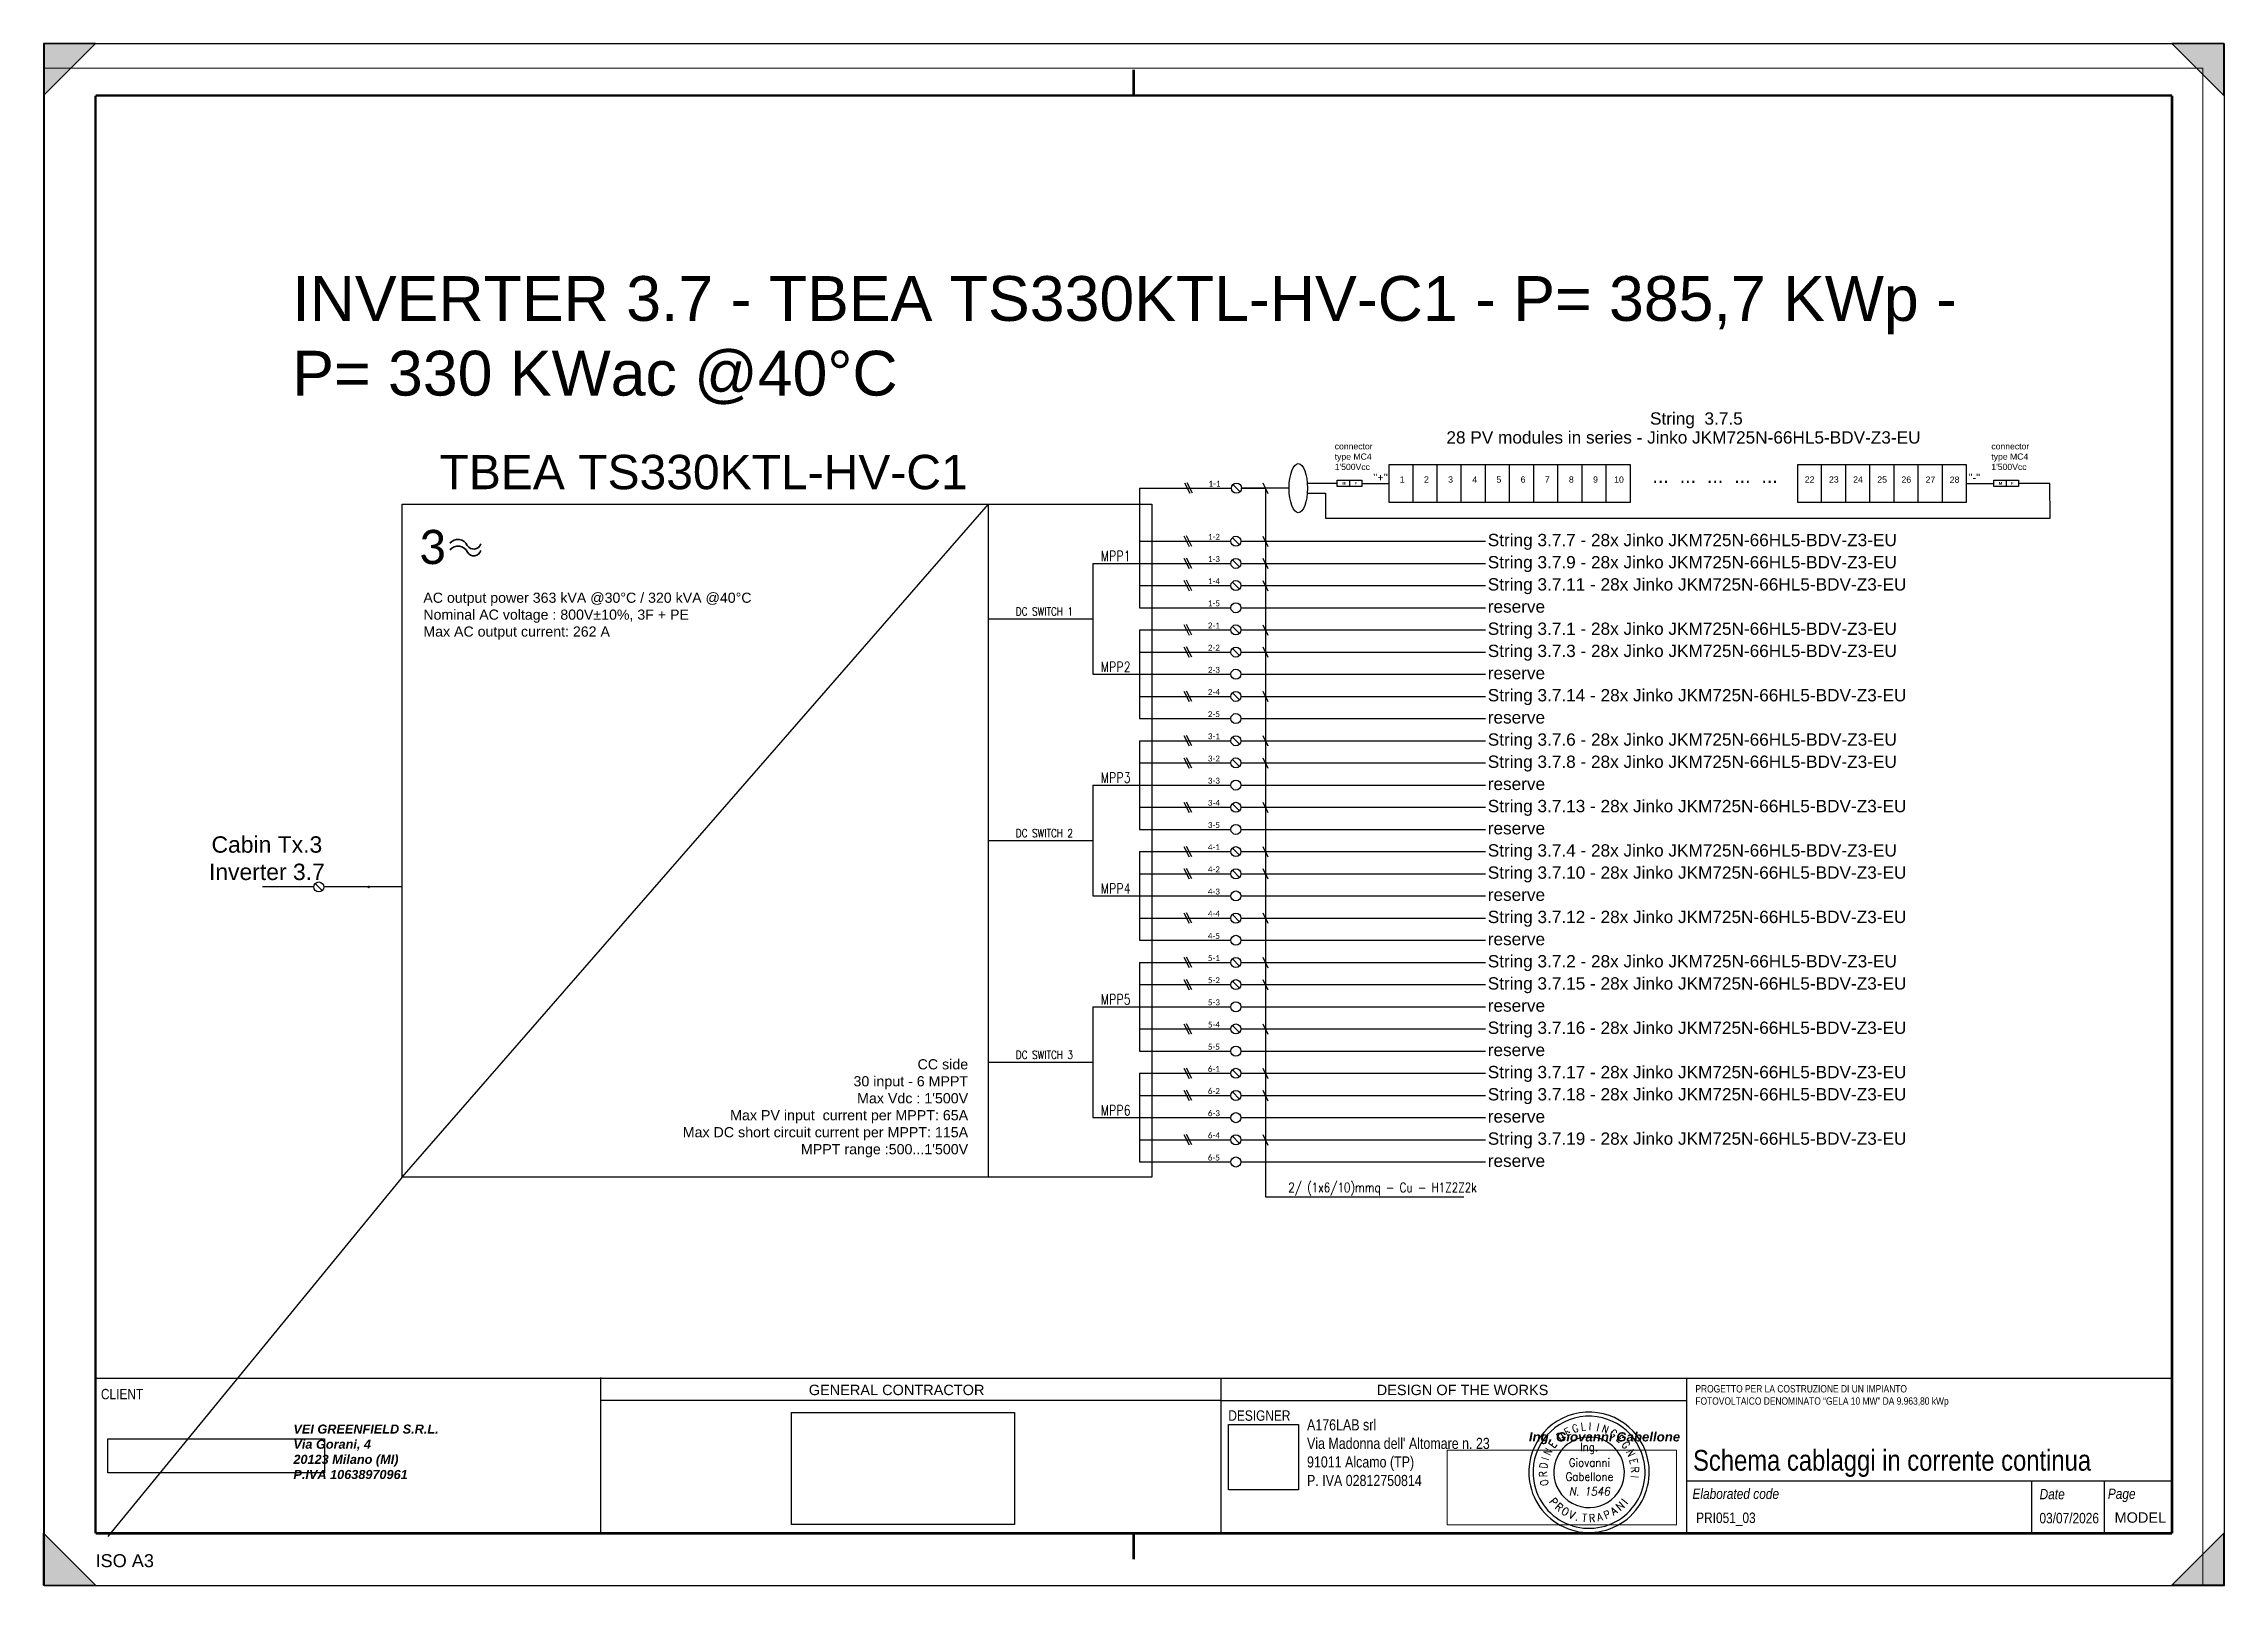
# Paper-space layout '3.7' of a CAD drawing. Header units: millimetres. Extents: x 2 to 422, y 2 to 299.
# The model-space entities are those that its viewports show. They can reach past a viewport. Long polylines and large blocks are cut down to what shows.
import ezdxf
from ezdxf.enums import TextEntityAlignment as Align

# ---------------------------------------------------------------- set-up
doc = ezdxf.new("R2010")
doc.units = ezdxf.units.MM
doc.header["$XCLIPFRAME"] = 2
doc.linetypes.add('CONTINUA', pattern=[0])
doc.linetypes.add('TRATTEGGIATA', pattern=[19.049999999999997, 12.7, -6.349999999999998])
for name, color, linetype in [('-Testi', 1, 'Continuous'), ('firme', 7, 'Continuous'), ('ISO Formato', 7, 'Continuous'), ('ISO FORMATO A3 SENZA TESTATA', 7, 'Continuous'), ('ISO LINEA DI TAGLIO', 253, 'Continuous'), ('ISO Testo', 7, 'Continuous'), ('testata', 7, 'CONTINUA'), ('TIMBRO', 153, 'Continuous'), ('TRATTEGGIATA', 40, 'TRATTEGGIATA')]:
    doc.layers.add(name, color=color, linetype=linetype)
doc.layers.add('Livello 1', color=7, linetype='Continuous', lineweight=0)
doc.styles.add('ARIAL', font='arial.ttf')
doc.styles.add('Formato ISO', font='arial.ttf')
doc.styles.add('Legend', font='calibri.ttf')
doc.styles.add('ROMANS', font='romans.shx', dxfattribs={"width": 0.8, "height": 0.2})
doc.styles.add('ROMANT', font='romant.shx', dxfattribs={"height": 0.2})
doc.styles.add('SIMPLEX', font='SIMPLEX', dxfattribs={"width": 0.8})
doc.styles.get("Standard").update_dxf_attribs({"font": 'arial.ttf'})
doc.styles.add('VALE', font='swissc.ttf')
picture_1 = doc.add_image_def('image1.jpg', size_in_pixel=(539, 175))
picture_2 = doc.add_image_def('image2.png', size_in_pixel=(565, 89))
picture_3 = doc.add_image_def('image3.png', size_in_pixel=(500, 251))
picture_4 = doc.add_image_def('image4.jpg', size_in_pixel=(1111, 1036))

# ---------------------------------------------------------------- blocks, each defined once
blk = doc.blocks.new('A$C63187F01')
at = {"layer": 'TIMBRO'}
for radius, start, end in [(1.15999999999999, 9.105136027296592, 189.1051360272949), (1.07999999999999, 9.105136027296592, 189.1051360272949), (0.679999999999991, 9.105136027296592, 189.1051360272949), (1.15999999999999, 189.1051360272949, 9.105136027296592), (1.07999999999999, 189.1051360272949, 9.105136027296592), (0.679999999999991, 189.1051360272949, 9.105136027296592)]:
    blk.add_arc((0, 0), radius, start, end, dxfattribs=at)
at = {"layer": 'TIMBRO', "style": 'ROMANT', "width": 0.85}
for s, rotation, p in [('E', 28.17592029116496, (-0.3824660734296117, 0.7140165983191907)), ('G', 17.52598430968996, (-0.2439220152376436, 0.772400188038816)), ('L', 7.090058753132115, (-0.0999777312645449, 0.803806228671547)), ('I', 358.7961288682809, (0.0170180748996245, 0.8098212056538756)), ('I', 348.6434814339645, (0.1594998227646158, 0.7941409236011197)), ('N', 339.280516534409, (0.2865722665468979, 0.7576122596989592)), ('N', 63.48437489733794, (-0.7247982432181193, 0.361617901420729)), ('E', 52.40714180735711, (-0.6418162093914364, 0.4941375854581338)), ('D', 38.61204339177493, (-0.505475523407938, 0.632925347284683)), ('G', 327.7755559631449, (0.4319221628173297, 0.685232256440969)), ('E', 317.1256199816696, (0.5511185261302673, 0.5936062416754027)), ('G', 306.4756840001942, (0.6513284743503789, 0.4815300805769171)), ('N', 294.9707234289304, (0.7342841281877384, 0.341945637626182)), ('R', 92.43304528897123, (-0.8092697948665675, -0.0343860308355062)), ('D', 81.56919470707903, (-0.8012468547890723, 0.1187580636865988)), ('I', 72.84733979689435, (-0.7739731119752964, 0.238884118223126)), ('E', 283.8934903389495, (0.7863024527493963, 0.1944953798943487)), ('R', 273.2435543574741, (0.8087024140580465, 0.0458301810675153)), ('O', 103.0829812704469, (-0.7889750302312581, -0.1833532156019828)), ('I', 264.307886566424, (0.8060060775601128, -0.0803380540972825))]:
    blk.add_text(s, height=0.15, rotation=rotation, dxfattribs=at).set_placement(p, align=Align.CENTER)
at = {"layer": 'TIMBRO', "style": 'ROMANS', "width": 0.9}
for s, p in [('Ing.', (1.313009079e-07, 0.4085925105044482)), ('Giovanni', (0.0075545987859016, 0.1075051202444968)), ('Gabellone', (0.007554585066373, -0.1638305355915151))]:
    blk.add_text(s, height=0.16, dxfattribs=at).set_placement(p, align=Align.CENTER)
at = {"layer": 'TIMBRO', "style": 'ROMANS', "oblique": 10, "width": 0.9}
blk.add_text('N. 1546', height=0.16, dxfattribs=at).set_placement((0.007554585066373, -0.4484680293613508), align=Align.CENTER)
at = {"layer": 'TIMBRO', "style": 'ROMANT', "text_generation_flag": 6, "width": 0.9}
for s, rotation, p in [('P', 129.9701413897099, (-0.73572414304485, -0.6166927803541284)), ('R', 139.5111729515321, (-0.623327763049133, -0.7301112927575844)), ('O', 148.8609498648018, (-0.4964321285984569, -0.8216782470621808)), ('V', 158.2107267780695, (-0.3563462401526749, -0.8914131237137182)), ('T', 174.3802347924072, (-0.0940091668817331, -0.9553859306804637)), ('R', 183.7300117056766, (0.0624528102228794, -0.9579664119870015)), ('A', 193.4622252675087, (0.2234920665997322, -0.933622673335947)), ('P', 203.0032568293325, (0.3751521134961706, -0.8836633361973014)), ('A', 212.5442883911549, (0.5164333161652053, -0.8092568380647691)), ('N', 222.6586311643547, (0.6505237136199185, -0.705987888010924)), ('I', 230.858393287566, (0.7445646931580825, -0.605989618477409)), ('.', 165.069514478294, (-0.2473410615262708, -0.9275895640222842))]:
    blk.add_text(s, height=0.15, rotation=rotation, dxfattribs=at).set_placement(p, align=Align.CENTER)
blk = doc.blocks.new('TESTATA_ORIZ')
for points in [[(-0.0699676079475467, 29.90025059768198), (400.149622289405, 29.90025059768198)], [(97.1902921321962, 30.02336188326467), (97.1902921321962, -0.0177559400219707)], [(216.7129702017337, 29.90025059768198), (216.7129702017337, 0)], [(306.4132899808174, 29.95782913373592), (306.4132899808174, -0.0373489915230039)], [(216.7129702017337, 25.58466010262339), (97.1902921321962, 25.58466010262339)], [(216.7129702017337, 25.58466010262339), (306.4132899808174, 25.58466010262339)], [(306.4132899808174, 10.09393447839386), (399.9946335071397, 10.09393447839386)], [(372.8528758033935, 10.06120158330736), (372.8528758033935, -0.0017945035822322)], [(386.8552724335677, 10.09393447839386), (386.8552724335677, 0)]]:
    blk.add_lwpolyline(points)
blk.add_lwpolyline([(0, 29.90025059768198), (400, 29.90025059768198), (400, 0), (0, 0)], close=True)
at = {"layer": 'firme', "xscale": 10, "yscale": 10, "zscale": 10}
blk.add_blockref('A$C63187F01', (287.6416002064349, 11.75734535063213), dxfattribs=at)
at = {"char_height": 2, "attachment_point": 1, "style": 'VALE'}
for s, width, insert in [('\\pxql;CLIENT', 62.13257653758773, (0.9716305739987092, 27.82619541131167)), ('\\pxql;DESIGNER', 62.13257653758773, (218.152149374866, 23.68897433024338)), ('\\pxql;{\\fSwis721 Cn BT|b0|i1|c0|p34;Elaborated code}', 57.42921800797819, (307.5581105855974, 8.620199347302531)), ('\\pxql;{\\fSwis721 Cn BT|b0|i1|c0|p34;Date}', 57.42921800797819, (374.4343936400085, 8.559032495573973)), ('\\pxql;{\\fSwis721 Cn BT|b0|i1|c0|p34;Page}', 57.42921800797819, (387.5775412735152, 8.620199347302531))]:
    blk.add_mtext_dynamic_manual_height_columns(s, width=width, gutter_width=25, heights=[8.879778938413974], dxfattribs=dict(at, insert=insert))
at = {"attachment_point": 4, "style": 'VALE'}
for s, insert, char_height, width in [('{\\f@Arial Unicode MS|b0|i0|c0|p34;GENERAL CONTRACTOR}', (137.3333100181189, 27.61036141397017), 2, 62.13257653758773), ('{\\f@Arial Unicode MS|b0|i0|c0|p34;DESIGN OF THE WORKS}', (246.743246528662, 27.61036141397017), 2, 62.13257653758773), ('{\\H0.83333x;\\C250;\\c1710618;PROGETTO PER LA COSTRUZIONE DI UN IMPIANTO\\PFOTOVOLTAICO DENOMINATO “GELA 10 MW” DA 9.963,80 kWp}', (308.1288091407623, 26.45304518701414), 1.7, 96.45484136060873)]:
    blk.add_mtext(s, dxfattribs=dict(at, insert=insert, char_height=char_height, width=width))
at = {"insert": (388.8723227745414, 3.023095414783931), "char_height": 2, "attachment_point": 4}
blk.add_mtext('MODEL', dxfattribs=at)
at = {"style": 'VALE'}
for tag, height, p in [('TITOLO_ELABORATO', 4, (307.6799596854908, 14.06286495316817)), ('EL', 2, (308.2763400574549, 2.988306874538372)), ('DATA1', 2, (374.4038837955039, 2.927140022809808))]:
    blk.add_attdef(tag, text='', height=height, dxfattribs=at).set_placement(p, align=Align.MIDDLE_LEFT)
at = {"layer": 'Livello 1'}
for s, insert, char_height, attachment_point in [('\\pxql;{\\fArial|b1|i1|c0|p34;\\H0.58333x;\\C250;\\c1710618;VEI GREENFIELD S.R.L.\\PVia Gorani, 4\\P20123 Milano (MI)\\PP.IVA 10638970961}', (52.04005891364793, 20.95944437869185), 3, 2), ('{\\fArial|b1|i1|c0|p34;\\H11.83894x;\\W1.02632;Ing. Giovanni Gabellone}', (276.05221707422, 17.16431292448878), 0.15, 7)]:
    blk.add_mtext(s, dxfattribs=dict(at, insert=insert, char_height=char_height, attachment_point=attachment_point))
at = {"layer": 'testata', "linetype": 'CONTINUA', "lineweight": 25, "insert": (258.7298298923781, 15.52275412109771), "char_height": 3, "width": 50.83305338474382, "attachment_point": 5, "style": 'ARIAL'}
blk.add_mtext("\\pxql;{\\H0.71429x;\\W0.8;A176LAB srl\\PVia Madonna dell' Altomare n. 23\\P91011 Alcamo (TP)\\PP. IVA 02812750814}", dxfattribs=at)
image = blk.add_image(picture_3, insert=(134.0290691254413, 1.710914103838149), size_in_units=(42.92731988865225, 21.549514584103427))
image.dxf.flags = 7
image = blk.add_image(picture_2, insert=(2.286596279577508, 11.651344692531), size_in_units=(41.74781706432985, 6.5762048119032945))
image.set_boundary_path([(-0.5, -0.5), (564.5, 88.49999999999999)])
image.dxf.clipping = 0
image = blk.add_image(picture_4, insert=(218.2123042816674, 8.373210778518114), size_in_units=(13.48003219349629, 12.570039021118054))
image.dxf.flags = 7
at = {"color": 7, "lineweight": 0, "true_color": 0xffffff}
image = blk.add_image(picture_1, insert=(260.2868776868563, 1.650954984690542), size_in_units=(44.21120616239327, 14.354287715062734), dxfattribs=at)
image.set_boundary_path([(-0.5, -0.5), (538.4999999999999, 174.5)])
image.dxf.clipping = 0
blk = doc.blocks.new('*U100')
at = {"layer": 'ISO Testo'}
h = blk.add_hatch(color=256, dxfattribs=at)
h.paths.add_polyline_path([(420.0000090385009, 297.0325926260448), (410.000009038501, 297.0325926260448), (420.0000090385009, 287.0325926260448)])
h.paths.add_polyline_path([(420.0000090385009, 10.03259262604479), (410.000009038501, 0.0325926260447886), (420.0000090385009, 0.0325926260447886)])
h.paths.add_polyline_path([(9.0385010481e-06, 10.03259262604479), (9.0385010481e-06, 0.0325926260447886), (10.00000903850104, 0.0325926260447886)])
h.paths.add_polyline_path([(10.00000903850104, 297.0325926260448), (9.0385010481e-06, 297.0325926260448), (9.0385010481e-06, 287.0325926260448)])
at = {"layer": 'ISO Formato', "const_width": 0.5}
for points in [[(210.0000090385011, 287.0325926260448), (10.00000903850104, 287.0325926260448)], [(10.00000903850104, 287.0325926260448), (10.00000903850104, 10.03259262604479)], [(10.00000903850104, 10.03259262604479), (210.0000090385011, 10.03259262604479)]]:
    blk.add_lwpolyline(points, dxfattribs=at)
at = {"layer": 'ISO FORMATO A3 SENZA TESTATA', "const_width": 0.5}
for points in [[(210.0000090385011, 287.0325926260448), (410.000009038501, 287.0325926260448)], [(410.000009038501, 287.0325926260448), (410.000009038501, 10.03259262604479)], [(410.000009038501, 10.03259262604479), (210.0000090385011, 10.03259262604479)]]:
    blk.add_lwpolyline(points, dxfattribs=at)
at = {"layer": 'ISO LINEA DI TAGLIO'}
blk.add_lwpolyline([(0.0974469984366806, -1.8687860575e-06), (420.1012052352025, -1.8687860575e-06), (420.1012052352025, 297.0122579247036), (0.0974469984366806, 297.0122579247036)], close=True, dxfattribs=at)
at = {"layer": 'ISO Testo'}
for p, q in [((9.0385010481e-06, 297.0325926260448), (9.0385010481e-06, 287.0325926260448)), ((10.00000903850104, 297.0325926260448), (9.0385010481e-06, 297.0325926260448)), ((10.00000903850104, 297.0325926260448), (9.0385010481e-06, 287.0325926260448)), ((420.0000090385009, 297.0325926260448), (410.000009038501, 297.0325926260448)), ((420.0000090385009, 287.0325926260448), (410.000009038501, 297.0325926260448)), ((420.0000090385009, 287.0325926260448), (420.0000090385009, 297.0325926260448)), ((9.0385010481e-06, 0.0325926260447886), (9.0385010481e-06, 10.03259262604479)), ((9.0385010481e-06, 10.03259262604479), (10.00000903850104, 0.0325926260447886)), ((410.000009038501, 0.0325926260447886), (420.0000090385009, 10.03259262604479)), ((420.0000090385009, 0.0325926260447886), (420.0000090385009, 10.03259262604479)), ((9.0385010481e-06, 0.0325926260447886), (10.00000903850104, 0.0325926260447886)), ((420.0000090385009, 0.0325926260447886), (410.000009038501, 0.0325926260447886))]:
    blk.add_line(p, q, dxfattribs=at)
at = {"layer": 'ISO Testo', "const_width": 0.5}
for points in [[(210.0000090385011, 287.0325926260448), (210.0000090385011, 292.0325926260448)], [(210.0000090385011, 10.03259262604479), (210.0000090385011, 5.032592626044788)]]:
    blk.add_lwpolyline(points, dxfattribs=at)
at = {"layer": 'ISO Testo', "style": 'Formato ISO'}
blk.add_text('ISO A3', height=2.5, dxfattribs=at).set_placement((10.00000903850104, 3.512349110778814))
blk = doc.blocks.new('P00102')
at = {"color": 1, "linetype": 'ByBlock', "lineweight": 25}
for p, q in [((0.0185414473933605, 3.62500173526314), (-3.581458552606548, -3.574998264736676)), ((1.818541447393428, 3.62500173526314), (-1.78145855260648, -3.574998264736676)), ((3.618541447393609, 3.62500173526314), (0.0185414473934742, -3.574998264736676))]:
    blk.add_line(p, q, dxfattribs=at)
blk = doc.blocks.new('P00')
at = {"color": 1}
for points in [[(-18.69457844420282, 25.69178981461047), (6.820592160970078, -25.33855139573532)], [(19.57817746355653, -25.33855139573532), (-5.93699314161455, 25.69178981461047)]]:
    blk.add_lwpolyline(points, dxfattribs=at)

msp = doc.modelspace()

# ---------------------------------------------------------------- linework, layer by layer
for points in [[(107373.930610017, 139496.449076063), (107495.2016813228, 139496.449076063), (107495.2016813228, 139465.7554456382), (107373.930610017, 139465.7554456382)], [(110597.2532679604, 139496.449076063), (110718.5243392662, 139496.449076063), (110718.5243392662, 139465.7554456382), (110597.2532679604, 139465.7554456382)], [(102784.3128587903, 139379.218536011), (106464.3612724545, 139379.218536011), (106464.3612724545, 136074.845540222), (102784.3128587903, 136074.845540222)]]:
    msp.add_lwpolyline(points, close=True)
for points in [[(107434.5661456699, 139496.449076063), (107434.5661456699, 139465.7554456382)], [(107628.0779532783, 139572.287454484), (107628.0779532783, 139389.9170672172), (108813.8493108743, 139389.9170672172), (108813.8493108743, 139571.7611349596), (107628.0779532783, 139571.7611349596)], [(107746.6550890379, 139389.9170672172), (107746.6550890379, 139571.7611349596)], [(107865.2322247975, 139389.653907455), (107865.2322247975, 139571.4979751974)], [(107983.8093605571, 139389.3907476927), (107983.8093605571, 139571.2348154352)], [(108102.3864963167, 139389.9170672172), (108102.3864963167, 139571.7611349596)], [(108220.9636320763, 139389.653907455), (108220.9636320763, 139571.4979751974)], [(108339.5407678359, 139389.3907476927), (108339.5407678359, 139571.2348154352)], [(108458.1179035955, 139389.9170672172), (108458.1179035955, 139571.7611349596)], [(108576.6950393551, 139389.653907455), (108576.6950393551, 139571.4979751974)], [(108695.2721751147, 139389.3907476927), (108695.2721751147, 139571.2348154352)], [(109633.8493108743, 139572.287454484), (109633.8493108743, 139389.9170672172), (110463.8892611915, 139389.9170672172), (110463.8892611915, 139571.7611349596), (109633.8493108743, 139571.7611349596)], [(109752.4264466339, 139389.9170672172), (109752.4264466339, 139571.7611349596)], [(109871.0035823935, 139389.653907455), (109871.0035823935, 139571.4979751974)], [(109989.5807181531, 139389.3907476927), (109989.5807181531, 139571.2348154352)], [(110108.1578539127, 139389.9170672172), (110108.1578539127, 139571.7611349596)], [(110226.7349896723, 139389.653907455), (110226.7349896723, 139571.4979751974)], [(110226.7349896723, 139389.653907455), (110226.7349896723, 139571.4979751974)], [(110345.3121254319, 139389.3907476927), (110345.3121254319, 139571.2348154352)], [(110345.3121254319, 139389.3907476927), (110345.3121254319, 139571.2348154352)], [(110463.8892611915, 139389.9170672172), (110463.8892611915, 139571.7611349596)], [(110657.8888036133, 139496.449076063), (110657.8888036133, 139465.7554456382)], [(106403.2, 139457.8734797899), (106403.2, 138870.7452359463)], [(106897.5280928436, 139440.4876597593), (106862.7564527823, 139475.2592998206)], [(106901.8267769738, 139457.8734797899), (107021.8267769738, 139457.8734797899), (107021.8267769738, 135978.427001942)], [(107009.0691916712, 139483.3886503951), (107034.5843622764, 139432.3583091847)], [(107009.0691916712, 139483.3886503951), (107034.5843622764, 139432.3583091847)], [(107495.2016813228, 139481.1022608506), (107628.0779532783, 139481.1022608506)], [(110464.3769960049, 139481.1022608506), (110597.2532679604, 139481.1022608506)], [(102784.3128587903, 136074.845540222), (105662.5821875186, 139379.218536011)], [(105662.5821875186, 136074.845540222), (105662.5821875186, 139379.218536011)], [(106894.6253345241, 139179.8771845939), (106859.8536944628, 139214.6488246551)], [(107009.0691916712, 139222.7781752297), (107034.5843622764, 139171.7478340193)], [(106175, 139088.4237483984), (106403.2, 139088.4237483984)], [(106175, 139088.4237483984), (106175, 138544.227467268)], [(106894.6253345241, 139071.0379283678), (106859.8536944628, 139105.809568429)], [(107009.0691916712, 139113.9389190036), (107034.5843622764, 139062.9085777932)], [(106894.6253345241, 138962.1986721417), (106859.8536944628, 138996.9703122029)], [(107009.0691916712, 139005.0996627775), (107034.5843622764, 138954.0693215671)], [(105662.5821875186, 138816.3256078332), (106174.9999999999, 138816.3256078332)], [(106403.2, 138761.9059797202), (106403.2, 138326.5489548159)], [(106894.6253345241, 138744.5201596896), (106859.8536944628, 138779.2917997508)], [(107009.0691916712, 138787.4211503254), (107034.5843622764, 138736.390809115)], [(106894.6253345241, 138635.6809034635), (106859.8536944628, 138670.4525435247)], [(107009.0691916712, 138678.5818940993), (107034.5843622764, 138627.5515528889)], [(106175, 138544.227467268), (106403.2, 138544.227467268)], [(106894.6253345241, 138418.0023910113), (106859.8536944628, 138452.7740310725)], [(107009.0691916712, 138460.9033816471), (107034.5843622764, 138409.8730404368)], [(106403.2, 138217.7096985897), (106403.2, 137782.3526736854)], [(106894.6253345241, 138200.3238785591), (106859.8536944628, 138235.0955186203)], [(107009.0691916712, 138243.2248691949), (107034.5843622764, 138192.1945279845)], [(106894.6253345241, 138091.484622333), (106859.8536944628, 138126.2562623943)], [(107009.0691916712, 138134.3856129689), (107034.5843622764, 138083.3552717585)], [(106175, 138000.0311861376), (106403.2, 138000.0311861376)], [(106175, 138000.0311861376), (106175, 137455.8349050071)], [(106894.6253345241, 137873.8061098809), (106859.8536944628, 137908.5777499421)], [(107009.0691916712, 137916.7071005167), (107034.5843622764, 137865.6767593063)], [(105662.5821875186, 137727.9330455724), (106174.9999999999, 137727.9330455724)], [(106403.2, 137673.5134174593), (106403.2, 137238.156392555)], [(106894.6253345241, 137656.1275974287), (106859.8536944628, 137690.8992374899)], [(107009.0691916712, 137699.0285880645), (107034.5843622764, 137647.9982468541)], [(106894.6253345241, 137547.2883412026), (106859.8536944628, 137582.0599812638)], [(107009.0691916712, 137590.1893318384), (107034.5843622764, 137539.158990628)], [(102392.4472640169, 137482.677066225), (102357.6756239557, 137517.4487062863)], [(102784.3128587903, 137500.0628862556), (102399.6487064666, 137500.0628862556)], [(106175, 137455.8349050071), (106403.2, 137455.8349050071)], [(106894.6253345241, 137329.6098287505), (106859.8536944628, 137364.3814688117)], [(107009.0691916712, 137372.5108193863), (107034.5843622764, 137321.4804781759)], [(106894.6253345241, 137111.9313162983), (106859.8536944628, 137146.7029563595)], [(107009.0691916712, 137154.8323069341), (107034.5843622764, 137103.8019657237)], [(106403.2, 137129.3171363289), (106403.2, 136693.9601114246)], [(106894.6253345241, 137003.0920600722), (106859.8536944628, 137037.8637001335)], [(107009.0691916712, 137045.993050708), (107034.5843622764, 136994.9627094977)], [(106175, 136911.6386238767), (106403.2, 136911.6386238767)], [(106175, 136911.6386238767), (106175, 136367.4423427463)], [(106894.6253345241, 136785.4135476201), (106859.8536944628, 136820.1851876812)], [(107009.0691916712, 136828.3145382559), (107034.5843622764, 136777.2841970454)], [(105662.5821875186, 136639.5404833115), (106174.9999999999, 136639.5404833115)], [(106894.6253345241, 136567.7350351679), (106859.8536944628, 136602.5066752291)], [(107009.0691916712, 136610.6360258037), (107034.5843622764, 136559.6056845933)], [(106403.2, 136585.1208551985), (106403.2, 136149.7638302941)], [(107009.0691916712, 136501.7967695776), (107034.5843622764, 136450.7664283672)], [(106894.6253345241, 136458.8957789418), (106859.8536944628, 136493.667419003)], [(106175, 136367.4423427463), (106403.2, 136367.4423427463)], [(107009.0691916712, 136284.1182571254), (107034.5843622764, 136233.0879159151)], [(106894.6253345241, 136241.2172664896), (106859.8536944628, 136275.9889065509)], [(107021.8267769738, 135978.427001942), (107996.8267769738, 135978.427001942)]]:
    msp.add_lwpolyline(points)
at = {"color": 40, "linetype": 'Continuous'}
for points in [[(106403.2, 139457.8734797899), (106855.5522728129, 139457.8734797899)], [(106403.2, 139197.2630046245), (106852.6495144935, 139197.2630046245)], [(106901.8295144935, 139197.2630046245), (108102.3120164359, 139197.2630046245)], [(106403.2, 139088.4237483984), (106852.6495144935, 139088.4237483984)], [(106901.8295144935, 139088.4237483984), (108102.3120164359, 139088.4237483984)], [(106403.2, 138979.5844921723), (106852.6495144935, 138979.5844921723)], [(106901.8295144935, 138979.5844921723), (108102.3120164359, 138979.5844921723)], [(106403.2, 138761.9059797202), (106852.6495144935, 138761.9059797202)], [(106901.8295144935, 138761.9059797202), (108102.3120164359, 138761.9059797202)], [(106403.2, 138653.0667234941), (106852.6495144935, 138653.0667234941)], [(106901.8295144935, 138653.0667234941), (108102.3120164359, 138653.0667234941)], [(106403.2, 138435.3882110419), (106852.6495144935, 138435.3882110419)], [(106901.8295144935, 138435.3882110419), (108102.3120164359, 138435.3882110419)], [(106403.2, 138217.7096985897), (106852.6495144935, 138217.7096985897)], [(106901.8295144935, 138217.7096985897), (108102.3120164359, 138217.7096985897)], [(106403.2, 138108.8704423637), (106852.6495144935, 138108.8704423637)], [(106901.8295144935, 138108.8704423637), (108102.3120164359, 138108.8704423637)], [(106403.2, 137891.1919299115), (106852.6495144935, 137891.1919299115)], [(106901.8295144935, 137891.1919299115), (108102.3120164359, 137891.1919299115)], [(106403.2, 137673.5134174593), (106852.6495144935, 137673.5134174593)], [(106901.8295144935, 137673.5134174593), (108102.3120164359, 137673.5134174593)], [(106403.2, 137564.6741612332), (106852.6495144935, 137564.6741612332)], [(106901.8295144935, 137564.6741612332), (108102.3120164359, 137564.6741612332)], [(106403.2, 137346.9956487811), (106852.6495144935, 137346.9956487811)], [(106901.8295144935, 137346.9956487811), (108102.3120164359, 137346.9956487811)], [(106403.2, 137129.3171363289), (106852.6495144935, 137129.3171363289)], [(106901.8295144935, 137129.3171363289), (108102.3120164359, 137129.3171363289)], [(106403.2, 137020.4778801028), (106852.6495144935, 137020.4778801028)], [(106901.8295144935, 137020.4778801028), (108102.3120164359, 137020.4778801028)]]:
    msp.add_lwpolyline(points, dxfattribs=at)
at = {"color": 40}
for points in [[(107138.4675833333, 139457.8734797899), (106904.7322728129, 139457.8734797899)], [(107228.2479051648, 139482.8734797899), (107373.1526714549, 139482.8734797899)], [(107228.2479051648, 139432.8734797899), (107316.6775024454, 139432.8734797899), (107316.6775024454, 139310.7936415459), (110873.6488028524, 139310.7936415459), (110873.4874366246, 139481.1022608506), (110718.5243392662, 139481.1022608506)]]:
    msp.add_lwpolyline(points, dxfattribs=at)
at = {"color": 8, "linetype": 'Continuous'}
for points in [[(106403.2, 138870.7452359463), (106852.6495144935, 138870.7452359463)], [(106901.8295144935, 138870.7452359463), (108102.3120164359, 138870.7452359463)], [(106403.2, 138544.227467268), (106852.6495144935, 138544.227467268)], [(106901.8295144935, 138544.227467268), (108102.3120164359, 138544.227467268)], [(106403.2, 138326.5489548159), (106852.6495144935, 138326.5489548159)], [(106901.8295144935, 138326.5489548159), (108102.3120164359, 138326.5489548159)], [(106403.2, 138000.0311861376), (106852.6495144935, 138000.0311861376)], [(106901.8295144935, 138000.0311861376), (108102.3120164359, 138000.0311861376)], [(106403.2, 137782.3526736854), (106852.6495144935, 137782.3526736854)], [(106901.8295144935, 137782.3526736854), (108102.3120164359, 137782.3526736854)], [(106403.2, 137455.8349050071), (106852.6495144935, 137455.8349050071)], [(106901.8295144935, 137455.8349050071), (108102.3120164359, 137455.8349050071)], [(106403.2, 137238.156392555), (106852.6495144935, 137238.156392555)], [(106901.8295144935, 137238.156392555), (108102.3120164359, 137238.156392555)], [(106403.2, 136911.6386238767), (106852.6495144935, 136911.6386238767)], [(106901.8295144935, 136911.6386238767), (108102.3120164359, 136911.6386238767)], [(106403.2, 136693.9601114246), (106852.6495144935, 136693.9601114246)], [(106901.8295144935, 136693.9601114246), (108102.3120164359, 136693.9601114246)], [(106403.2, 136367.4423427463), (106852.6495144935, 136367.4423427463)], [(106901.8295144935, 136367.4423427463), (108102.3120164359, 136367.4423427463)], [(106403.2, 136149.7638302941), (106852.6495144935, 136149.7638302941)], [(106901.8295144935, 136149.7638302941), (108102.3120164359, 136149.7638302941)]]:
    msp.add_lwpolyline(points, dxfattribs=at)
at = {"color": 4}
msp.add_lwpolyline([(102350.474181506, 137500.0628862556), (102098.32062109, 137500.0628862556)], dxfattribs=at)
at = {"color": 7}
for centre in [(106880.1422728129, 139457.8734797899), (106877.2395144935, 139197.2630046245), (106877.2395144935, 139088.4237483984), (106877.2395144935, 138979.5844921723), (106877.2395144935, 138761.9059797202), (106877.2395144935, 138653.0667234941), (106877.2395144935, 138435.3882110419), (106877.2395144935, 138217.7096985897), (106877.2395144935, 138108.8704423637), (106877.2395144935, 137891.1919299115), (106877.2395144935, 137673.5134174593), (106877.2395144935, 137564.6741612332), (106877.2395144935, 137346.9956487811), (106877.2395144935, 137129.3171363289), (106877.2395144935, 137020.4778801028), (106877.2395144935, 136802.7993676506), (106877.2395144935, 136585.1208551985), (106877.2395144935, 136476.2815989724), (106877.2395144935, 136258.6030865202)]:
    msp.add_circle(centre, 24.59, dxfattribs=at)
at = {"color": 8}
for centre in [(106877.2395144935, 138870.7452359463), (106877.2395144935, 138544.227467268), (106877.2395144935, 138326.5489548159), (106877.2395144935, 138000.0311861376), (106877.2395144935, 137782.3526736854), (106877.2395144935, 137455.8349050071), (106877.2395144935, 137238.156392555), (106877.2395144935, 136911.6386238767), (106877.2395144935, 136693.9601114246), (106877.2395144935, 136367.4423427463), (106877.2395144935, 136149.7638302941)]:
    msp.add_circle(centre, 24.59, dxfattribs=at)
msp.add_circle((102375.0614439863, 137500.0628862556), 24.58726248030871)
at = {"lineweight": 35}
for centre, radius, start, end in [((103057.8963214802, 139156.7123058284), 50.10158679896896, 22.57714482321823, 141.9873610374973), ((103058.6825029869, 139123.8204133665), 50.10158679897022, 22.57714482321823, 141.9873610374973), ((103135.1098090731, 139195.2854924432), 36.4958631825816, 211.9962466631755, 342.6174202888712), ((103135.8959905798, 139162.3935999812), 36.49586318257663, 211.9962466631755, 342.6174202888712)]:
    msp.add_arc(centre, radius, start, end, dxfattribs=at)
msp.add_ellipse((107183.3577442491, 139457.8734797899), major_axis=(0, -121.0803726117519), ratio=0.370746801875944)
at = {"layer": 'Defpoints', "color": 1}
msp.add_line((102784.3128587903, 136074.845540222), (101338.8479427935, 134310.9891258013), dxfattribs=at)
at = {"layer": 'TRATTEGGIATA', "color": 40, "linetype": 'Continuous', "ltscale": 0.5}
for points in [[(106403.2, 136802.7993676506), (106852.6495144935, 136802.7993676506)], [(106901.8295144935, 136802.7993676506), (108102.3120164359, 136802.7993676506)], [(106403.2, 136585.1208551985), (106852.6495144935, 136585.1208551985)], [(106901.8295144935, 136585.1208551985), (108102.3120164359, 136585.1208551985)], [(106403.2, 136476.2815989724), (106852.6495144935, 136476.2815989724)], [(106901.8295144935, 136476.2815989724), (108102.3120164359, 136476.2815989724)], [(106403.2, 136258.6030865202), (106852.6495144935, 136258.6030865202)], [(106901.8295144935, 136258.6030865202), (108102.3120164359, 136258.6030865202)]]:
    msp.add_lwpolyline(points, dxfattribs=at)

# ---------------------------------------------------------------- block references
for name, p in [('P00', (106643.8218410398, 139458.0506807735)), ('P00', (106640.9190827203, 139197.440205608)), ('P00', (106640.9190827203, 139088.6009493819)), ('P00', (106640.9190827203, 138979.7616931559)), ('P00', (106640.9190827203, 138762.0831807037)), ('P00', (106640.9190827203, 138653.2439244776)), ('P00', (106640.9190827203, 138435.5654120255)), ('P00', (106640.9190827203, 138217.8868995732)), ('P00', (106640.9190827203, 138109.0476433472)), ('P00', (106640.9190827203, 137891.369130895)), ('P00', (106640.9190827203, 137673.6906184428)), ('P00', (106640.9190827203, 137564.8513622167)), ('P00102', (102619.8533334396, 137499.8856852721)), ('P00', (106640.9190827203, 137347.1728497646)), ('P00', (106640.9190827203, 137129.4943373124)), ('P00', (106640.9190827203, 137020.6550810863)), ('P00', (106640.9190827203, 136802.9765686341)), ('P00', (106640.9190827203, 136585.298056182)), ('P00', (106640.9190827203, 136476.4587999559)), ('P00', (106640.9190827203, 136258.7802875037))]:
    msp.add_blockref(name, p)

# ---------------------------------------------------------------- texts
at = {"layer": '-Testi', "color": 7, "attachment_point": 5, "style": 'SIMPLEX'}
for s, insert, char_height, width in [('MPP1', (106286.8996779914, 139124.7136184267), 50, 54.43236395770274), ('DC SWITCH 1', (105937.0702974042, 138852.6154778615), 40, 391.7310769769952), ('MPP2', (106286.8996779914, 138580.5173372963), 50, 54.43236395770274), ('MPP3', (106286.8996779914, 138036.3210561658), 50, 54.43236395770274), ('DC SWITCH 2', (105937.0702974042, 137764.2229156007), 40, 391.7310769769952), ('MPP4', (106286.8996779914, 137492.1247750354), 50, 54.43236395770274), ('MPP5', (106286.8996779914, 136947.928493905), 50, 54.43236395770274), ('DC SWITCH 3', (105937.0702974042, 136675.8303533398), 40, 391.7310769769952), ('MPP6', (106286.8996779914, 136403.7322127746), 50, 54.43236395770274), ('2/ (1x6/10)mmq - Cu - H1Z2Z2k', (107596.9589961982, 136017.0471959505), 46.62125793982331, 1811.153034310845)]:
    msp.add_mtext(s, dxfattribs=dict(at, insert=insert, char_height=char_height, width=width))
for s, insert, char_height, width, attachment_point in [('INVERTER 3.7 - TBEA TS330KTL-HV-C1 - P= 385,7 KWp - P= 330 KWac @40°C', (102245.1315138779, 140499.1530570566), 220, 8459.92081239587, 1), ('28 PV modules in series - Jinko JKM725N-66{\\C7;HL5-BD}V-Z3-EU', (107910.6459847722, 139737.3184071607), 60.44320266841616, 2681.977403692902, 1), ('TBEA TS330KTL-HV-C1', (102967.6453283042, 139621.4297163469), 168.7039978620646, 3487.591366341201, 1), ("connector type MC4\\P1'500Vcc", (107362.2881078137, 139678.6229730185), 30.34407766993254, 266.3468481861055, 1), ("connector type MC4\\P1'500Vcc", (110585.6107657571, 139678.6229730185), 30.34407766993254, 266.3468481861055, 1), ("''+''", (107551.3926225792, 139529.0509238846), 38.08496559255708, 72.40086885169148, 1), ('1 ', (107681.9308649277, 139515.864103422), 30.84489911294951, 30.84489911294951, 1), ('2 ', (107800.5080006873, 139515.864103422), 30.84489911294951, 30.84489911294951, 1), ('3 ', (107919.0851364469, 139515.864103422), 30.84489911294951, 30.84489911294951, 1), ('4 ', (108037.6622722065, 139515.3377838975), 30.84489911294951, 30.84489911294951, 1), ('5 ', (108156.2394079661, 139515.864103422), 30.84489911294951, 30.84489911294951, 1), ('6 ', (108274.8165437257, 139515.864103422), 30.84489911294951, 30.84489911294951, 1), ('7 ', (108393.3936794853, 139515.3377838975), 30.84489911294951, 30.84489911294951, 1), ('8 ', (108511.9708152449, 139515.864103422), 30.84489911294951, 30.84489911294951, 1), ('9 ', (108630.5479510045, 139515.6009436597), 30.84489911294951, 30.84489911294951, 1), ('10 ', (108733.9448937363, 139515.3377838975), 30.84489911294951, 30.84489911294951, 1), ('...  ...  ...  ...  ... ', (108922.230293716, 139552.9027629267), 68.89403447450137, 747.0275359160767, 1), ('22 ', (109669.8968865049, 139515.6009436597), 30.84489911294951, 30.84489911294951, 1), ('23 ', (109788.4740222645, 139515.864103422), 30.84489911294951, 30.84489911294951, 1), ('24 ', (109907.0511580241, 139515.864103422), 30.84489911294951, 30.84489911294951, 1), ('25 ', (110025.6282937837, 139515.6009436597), 30.84489911294951, 30.84489911294951, 1), ('26 ', (110144.2054295433, 139515.3377838975), 30.84489911294951, 30.84489911294951, 1), ('27', (110262.7825653029, 139515.0746241353), 30.84489911294951, 30.84489911294951, 1), ('28 ', (110381.3597010625, 139514.811464373), 30.84489911294951, 30.84489911294951, 1), ("''-''", (110472.685647004, 139529.0509238846), 38.08496559255708, 72.40086885169148, 1), ('\\pxql;{\\fArial|b1|i0|c0|p34;M}', (107399.3888729161, 139488.0951623431), 13.78454144922869, 16.70258049221593, 1), ('\\pxql;{\\fArial|b1|i0|c0|p34;F}', (107460.024408569, 139488.0951623431), 13.78454144922869, 16.70258049221593, 1), ('\\pxql;{\\fArial|b1|i0|c0|p34;M}', (110622.7115308595, 139488.0951623431), 13.78454144922869, 16.70258049221593, 1), ('\\pxql;{\\fArial|b1|i0|c0|p34;F}', (110683.3470665124, 139488.0951623431), 13.78454144922869, 16.70258049221593, 1), ('AC output power 363 kVA @30°C / 320 kVA @40°C\\PNominal AC voltage : 800V±10%, 3F + PE \\PMax AC output current: 262 A', (102888.3825215371, 138944.9008978308), 49.77164695424683, 2205.221836437966, 1), ('\\pxqc;Cabin Tx.3\\PInverter 3.7', (101664.8038422391, 137748.6398248461), 80.47639183567892, 910.8416278132873, 1), ("CC side\\P30 input - 6 MPPT \\PMax Vdc : 1'500V\\PMax PV input  current per MPPT: 65A\\PMax DC short circuit current per MPPT: 115A \\PMPPT range :500...1'500V ", (105562.8611660868, 136654.4498051026), 50, 1795.435926720968, 3)]:
    msp.add_mtext(s, dxfattribs=dict(insert=insert, char_height=char_height, width=width, attachment_point=attachment_point))
at = {"color": 7, "char_height": 60.44, "width": 4500, "attachment_point": 1}
for s, insert in [('String  3.7.5', (108909.996227155, 139830.1161693194)), ('String 3.7.7 - 28x Jinko JKM725N-66HL5-BDV-Z3-EU', (108113.5933874014, 139233.5528746528)), ('String 3.7.9 - 28x Jinko JKM725N-66HL5-BDV-Z3-EU', (108113.5933874014, 139124.7136184267)), ('String 3.7.11 - 28x Jinko JKM725N-66HL5-BDV-Z3-EU', (108113.5933874014, 139015.8743622006)), ('String 3.7.1 - 28x Jinko JKM725N-66HL5-BDV-Z3-EU', (108113.5933874014, 138798.1958497485)), ('String 3.7.3 - 28x Jinko JKM725N-66HL5-BDV-Z3-EU', (108113.5933874014, 138689.3565935224)), ('String 3.7.14 - 28x Jinko JKM725N-66HL5-BDV-Z3-EU', (108113.5933874014, 138471.6780810702)), ('String 3.7.6 - 28x Jinko JKM725N-66HL5-BDV-Z3-EU', (108113.5933874014, 138253.999568618)), ('String 3.7.8 - 28x Jinko JKM725N-66HL5-BDV-Z3-EU', (108113.5933874014, 138145.160312392)), ('String 3.7.13 - 28x Jinko JKM725N-66HL5-BDV-Z3-EU', (108113.5933874014, 137927.4817999398)), ('String 3.7.4 - 28x Jinko JKM725N-66HL5-BDV-Z3-EU', (108113.5933874014, 137709.8032874876)), ('String 3.7.10 - 28x Jinko JKM725N-66HL5-BDV-Z3-EU', (108113.5933874014, 137600.9640312615)), ('String 3.7.12 - 28x Jinko JKM725N-66HL5-BDV-Z3-EU', (108113.5933874014, 137383.2855188094)), ('String 3.7.2 - 28x Jinko JKM725N-66HL5-BDV-Z3-EU', (108113.5933874014, 137165.6070063572)), ('String 3.7.15 - 28x Jinko JKM725N-66HL5-BDV-Z3-EU', (108113.5933874014, 137056.7677501311)), ('String 3.7.16 - 28x Jinko JKM725N-66HL5-BDV-Z3-EU', (108113.5933874014, 136839.0892376789)), ('String 3.7.17 - 28x Jinko JKM725N-66HL5-BDV-Z3-EU', (108113.5933874014, 136621.4107252267)), ('String 3.7.18 - 28x Jinko JKM725N-66HL5-BDV-Z3-EU', (108113.5933874014, 136512.5714690007)), ('String 3.7.19 - 28x Jinko JKM725N-66HL5-BDV-Z3-EU', (108113.5933874014, 136294.8929565485))]:
    msp.add_mtext(s, dxfattribs=dict(at, insert=insert))
at = {"color": 7, "char_height": 28.90783764322853, "width": 87.83675759439129, "attachment_point": 1, "style": 'Legend'}
for s, insert in [('1-1', (106742.4165124734, 139494.1633498182)), ('1-2', (106739.5137541539, 139233.5528746528)), ('1-3', (106739.5137541539, 139124.7136184267)), ('1-4', (106739.5137541539, 139015.8743622006)), ('2-1', (106739.5137541539, 138798.1958497485)), ('2-2', (106739.5137541539, 138689.3565935224)), ('2-4', (106739.5137541539, 138471.6780810702)), ('3-1', (106739.5137541539, 138253.999568618)), ('3-2', (106739.5137541539, 138145.160312392)), ('3-4', (106739.5137541539, 137927.4817999398)), ('4-1', (106739.5137541539, 137709.8032874876)), ('4-2', (106739.5137541539, 137600.9640312615)), ('4-4', (106739.5137541539, 137383.2855188094)), ('5-1', (106739.5137541539, 137165.6070063572)), ('5-2', (106739.5137541539, 137056.7677501311)), ('5-4', (106739.5137541539, 136839.0892376789)), ('6-1', (106739.5137541539, 136621.4107252267)), ('6-2', (106739.5137541539, 136512.5714690007)), ('6-4', (106739.5137541539, 136294.8929565485))]:
    msp.add_mtext(s, dxfattribs=dict(at, insert=insert))
at = {"insert": (102865.6454647539, 139253.5710127197), "char_height": 168.7039978620646, "width": 2757.720579083849, "attachment_point": 1, "style": 'Legend'}
msp.add_mtext('3', dxfattribs=at)
at = {"color": 8, "char_height": 28.90783764322853, "width": 87.83675759439129, "attachment_point": 1, "style": 'Legend'}
for s, insert in [('1-5', (106739.5137541539, 138907.0351059745)), ('2-3', (106739.5137541539, 138580.5173372963)), ('2-5', (106739.5137541539, 138362.8388248441)), ('3-3', (106739.5137541539, 138036.3210561658)), ('3-5', (106739.5137541539, 137818.6425437137)), ('4-3', (106739.5137541539, 137492.1247750354)), ('4-5', (106739.5137541539, 137274.4462625833)), ('5-3', (106739.5137541539, 136947.928493905)), ('5-5', (106739.5137541539, 136730.2499814529)), ('6-3', (106739.5137541539, 136403.7322127746)), ('6-5', (106739.5137541539, 136186.0537003224))]:
    msp.add_mtext(s, dxfattribs=dict(at, insert=insert))
at = {"color": 8, "char_height": 60.44, "width": 4500, "attachment_point": 1}
for insert in [(108113.5933874014, 138907.0351059745), (108113.5933874014, 138580.5173372963), (108113.5933874014, 138362.8388248441), (108113.5933874014, 138036.3210561658), (108113.5933874014, 137818.6425437137), (108113.5933874014, 137492.1247750354), (108113.5933874014, 137274.4462625833), (108113.5933874014, 136947.928493905), (108113.5933874014, 136730.2499814529), (108113.5933874014, 136403.7322127746), (108113.5933874014, 136186.0537003224)]:
    msp.add_mtext('reserve', dxfattribs=dict(at, insert=insert))

psp = doc.layouts.new('3.7')

# ---------------------------------------------------------------- block references
psp.add_blockref('*U100', (1.77100893766601, 1.913594840238829))
psp.add_blockref('TESTATA_ORIZ', (11.8409855841146, 11.94618746628361)).add_auto_attribs({'EL': 'PRI051_03', 'TITOLO_ELABORATO': 'Schema cablaggi in corrente continua', 'DATA1': '03/07/2026'})

# ---------------------------------------------------------------- viewports
at = {"layer": 'Defpoints', "color": 1, "view_target_point": (36430.92668957022, 16095.90744423696)}
psp.add_viewport(center=(209.729821542044, 148.0781262974379), size=(415.9176071317538, 292.3290666519704), view_center_point=(69892.75949859092, 121699.9437531195), view_height=7449.402804916935, dxfattribs=at)

doc.saveas('drawing.dxf')
